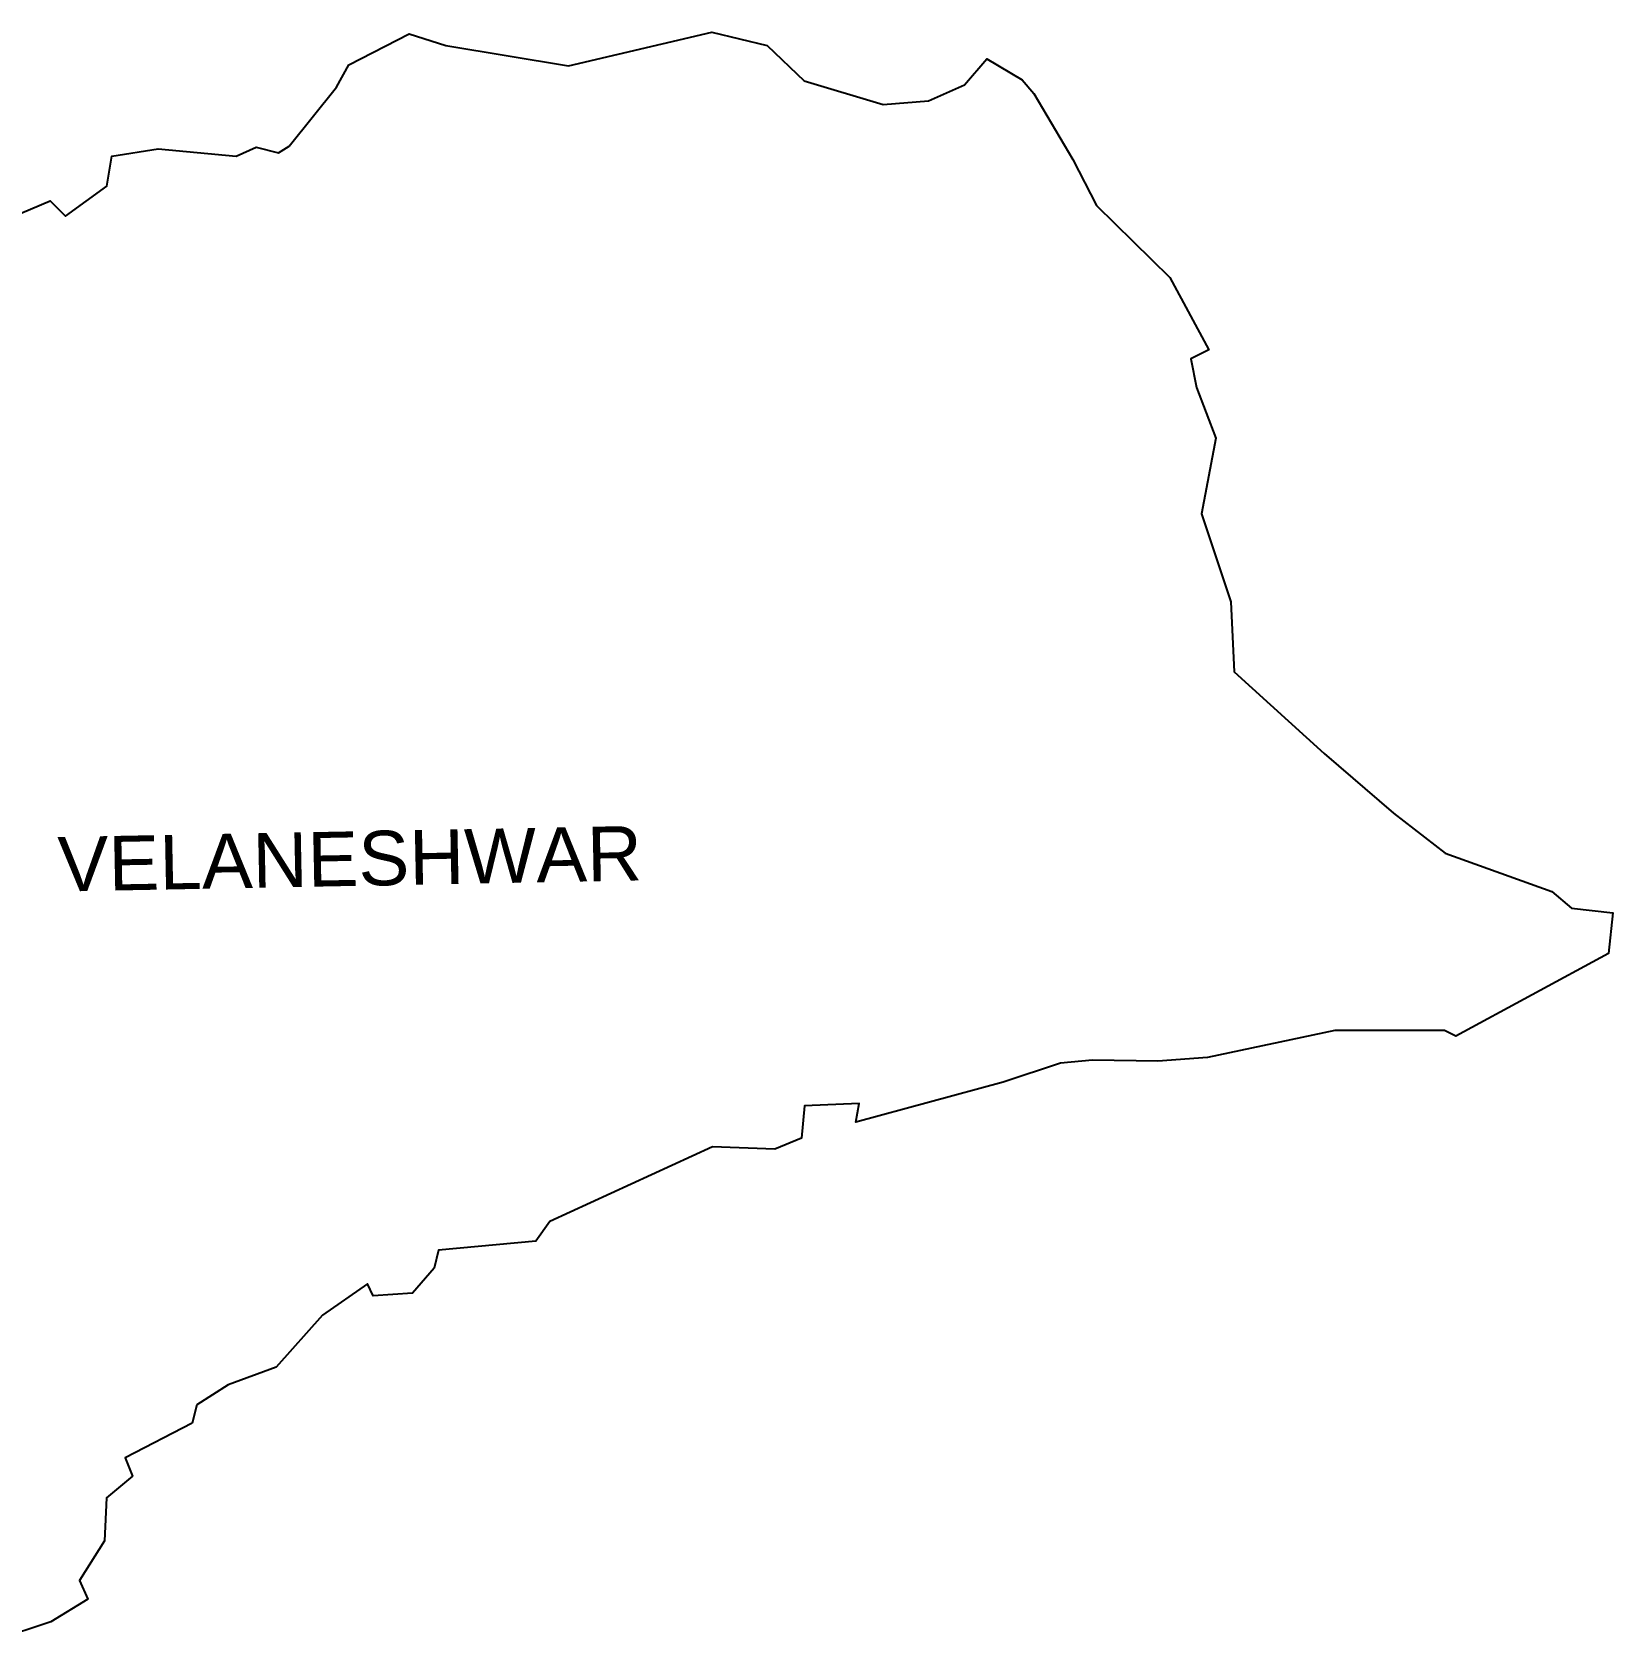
# Model space of a CAD drawing. Header units: metres. Extents: x 308660 to 313706, y 1921237 to 1925003.
# Drawn here: x 310556 to 313706, y 1921799 to 1925003 of the extents above; entities that cross this region are included whole.
import ezdxf

# ---------------------------------------------------------------- set-up
doc = ezdxf.new("R2010")
doc.units = ezdxf.units.M
doc.layers.add('village', color=3, linetype='Continuous')
doc.layers.add('VILLAGE NAME', color=250, linetype='Continuous')
doc.styles.get("Standard").update_dxf_attribs({"font": 'simplex.shx'})

msp = doc.modelspace()

# ---------------------------------------------------------------- linework, layer by layer
at = {"layer": 'village', "color": 3, "true_color": 0x00ff00}
msp.add_polyline3d([(310438.5, 1924602.6, 0), (310591.5, 1924666.8, 0), (310622.3, 1924636.6, 0), (310704.2, 1924696.3, 0), (310714.6, 1924755.9, 0), (310806.7, 1924770.5, 0), (310962.2, 1924755.9, 0), (311002, 1924774.1, 0), (311046.5, 1924762.5, 0), (311067.6, 1924776, 0), (311162, 1924893.3, 0), (311186.4, 1924937.9, 0), (311307.3, 1925000, 0), (311379.9, 1924976.5, 0), (311624.3, 1924936.1, 0), (311910.2, 1925003.1, 0), (312020.6, 1924976.5, 0), (312094.2, 1924906.1, 0), (312251.5, 1924858.6, 0), (312341.8, 1924866.5, 0), (312414.1, 1924898.2, 0), (312458.3, 1924950.2, 0), (312528.8, 1924907.7, 0), (312552.3, 1924881, 0), (312629.8, 1924749.1, 0), (312677.1, 1924657.4, 0), (312822.8, 1924513.8, 0), (312901, 1924370.2, 0), (312864.7, 1924351.9, 0), (312876, 1924295, 0), (312914.7, 1924193.5, 0), (312886.5, 1924043, 0), (312944.4, 1923867.3, 0), (312951.4, 1923728, 0), (313130.7, 1923565.4, 0), (313269, 1923446.1, 0), (313372.1, 1923366.8, 0), (313584.5, 1923290.6, 0), (313623.7, 1923256.9, 0), (313706.1, 1923247.5, 0), (313697.4, 1923166.4, 0), (313393.4, 1923002, 0), (313370.5, 1923013.5, 0), (313152.3, 1923013.4, 0), (312897.9, 1922959.5, 0), (312799, 1922952, 0), (312668.8, 1922953.8, 0), (312604.9, 1922947.9, 0), (312491.2, 1922910.2, 0), (312197.5, 1922830.8, 0), (312203.7, 1922867.8, 0), (312095, 1922862.8, 0), (312088.8, 1922798.8, 0), (312036.1, 1922776.9, 0), (311911.5, 1922781.7, 0), (311587.6, 1922632.3, 0), (311559.2, 1922593.2, 0), (311365.5, 1922575.6, 0), (311356.9, 1922539.8, 0), (311313.5, 1922489.9, 0), (311235.1, 1922484.6, 0), (311223.7, 1922508.4, 0), (311134, 1922445.6, 0), (311042, 1922341.9, 0), (310946.2, 1922307.3, 0), (310883.9, 1922267, 0), (310874.3, 1922230.8, 0), (310740.8, 1922161.5, 0), (310755.4, 1922124.9, 0), (310703.9, 1922081.6, 0), (310699.8, 1921996.2, 0), (310649.6, 1921917.2, 0), (310666.4, 1921879.9, 0), (310592.7, 1921834.7, 0), (310483.5, 1921798.7, 0)], dxfattribs=at)

# ---------------------------------------------------------------- texts
at = {"layer": 'VILLAGE NAME', "insert": (310605.3, 1923398.8), "char_height": 108.748, "attachment_point": 1, "rotation": 1.1028}
msp.add_mtext_dynamic_manual_height_columns('{\\fArial|b0|i0|c0|p34;VELANESHWAR}', width=1571.314, gutter_width=543.7, heights=[0], dxfattribs=at)

doc.saveas('drawing.dxf')
